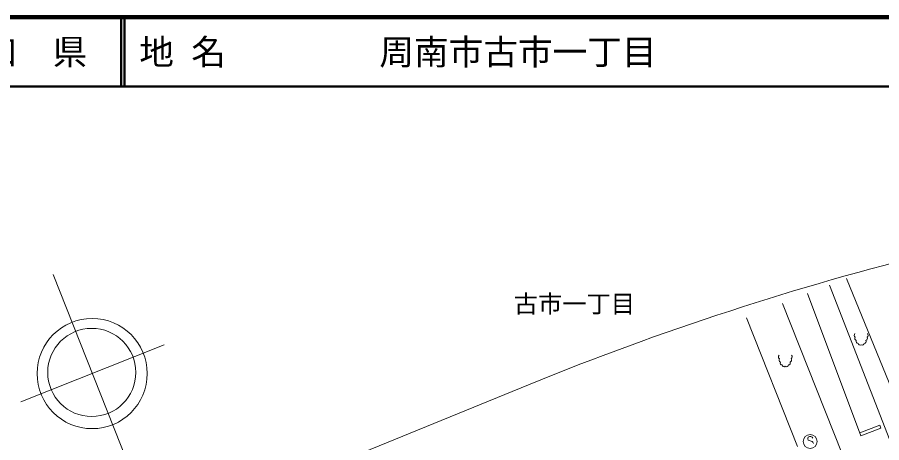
# Model space of a CAD drawing. Units: millimetres at full size, sheet at 1:1000; details may follow other scales. Extents: x 40000 to 680000, y 20000 to 380000.
# Drawn here: x 352777 to 477517, y 318660 to 380000 of the extents above; entities that cross this region are included whole.
import ezdxf
from ezdxf.enums import TextEntityAlignment as Align

# ---------------------------------------------------------------- set-up
doc = ezdxf.new("R2010")
doc.units = ezdxf.units.MM
doc.header["$LTSCALE"] = 1000
doc.linetypes.add('CHAIN', pattern=[18.5, 12, -1.5, 3.5, -1.5])
for name, color, linetype, lineweight in [('M-BGD', 7, 'Continuous', 13), ('M-BMK', 2, 'CHAIN', 13), ('M-BMK-SRVR', 3, 'Continuous', 13), ('M-STR-HTXT', 7, 'Continuous', 13), ('M-STR-STRC', 7, 'Continuous', 13), ('M-TTL', 2, 'Continuous', 140), ('M-TTL-LINE', 7, 'Continuous', 50)]:
    doc.layers.add(name, color=color, linetype=linetype, lineweight=lineweight)
doc.layers.add('M-BMK-HTXT', color=7, linetype='Continuous')
doc.layers.add('M-TTL-TXT', color=7, linetype='Continuous')
doc.styles.add('ＭＳ ゴシック', font='')
doc.styles.get('ＭＳ ゴシック').set_extended_font_data('MS Gothic')

msp = doc.modelspace()

# ---------------------------------------------------------------- linework, layer by layer
at = {"layer": 'M-BGD'}
for p, q in [((481622, 319821), (472452, 342349)), ((478712, 319043), (469965, 341375)), ((463194, 338752), (471825, 317058)), ((457990, 336681), (465380, 318106))]:
    msp.add_line(p, q, dxfattribs=at)
for centre, radius, start, end in [((473863, 334156), 316, 132.94543, 238.47576), ((475233, 334156), 316, 301.52424, 47.05457), ((473983, 333700), 341, 146.7295, 246.66898), ((474093, 333262), 275, 152.96914, 271.04163), ((475003, 333262), 275, 268.95837, 27.03086), ((475113, 333700), 341, 293.33102, 33.2705), ((474385, 333026), 290, 187.79699, 304.27803), ((474713, 333022), 287, 234.92625, 352.99873), ((462914, 331041), 316, 132.94543, 238.47576), ((463034, 330585), 341, 146.7295, 246.66898), ((464164, 330585), 341, 293.33102, 33.2705), ((464284, 331041), 316, 301.52424, 47.05457), ((463144, 330147), 275, 152.96914, 271.04163), ((463436, 329911), 290, 187.79699, 304.27803), ((463764, 329907), 287, 234.92625, 352.99873), ((464054, 330147), 275, 268.95837, 27.03086)]:
    msp.add_arc(centre, radius, start, end, dxfattribs=at)
at = {"layer": 'M-BMK'}
msp.add_arc((588852, -71346), 395000, 94.34984, 112.17062, dxfattribs=at)
at = {"layer": 'M-BMK-SRVR'}
for p, q in [((357937, 342923), (370882, 310405)), ((373957, 332763), (353283, 324532))]:
    msp.add_line(p, q, dxfattribs=at)
for centre, radius in [((363578, 328631), 7948), ((363525, 328790), 6358)]:
    msp.add_circle(centre, radius, dxfattribs=at)
at = {"layer": 'M-STR-HTXT'}
msp.add_line((426525, 327008), (345657, 294054), dxfattribs=at)
msp.add_arc((588852, -71346), 430158, 95.69028, 112.17062, dxfattribs=at)
at = {"layer": 'M-STR-STRC'}
for p, q in [((466803, 340187), (474518, 319644)), ((474360, 320065), (477225, 321166)), ((474518, 319644), (477386, 320746)), ((477386, 320746), (477225, 321166)), ((466928, 319475), (466837, 319293)), ((467109, 319566), (466928, 319475)), ((467291, 319566), (467109, 319566)), ((467473, 319475), (467291, 319566)), ((467564, 319293), (467473, 319475)), ((466837, 319293), (466837, 319202)), ((466837, 319202), (466928, 319021)), ((466928, 319021), (467473, 318839)), ((467473, 318839), (467564, 318748)), ((467564, 318748), (467655, 318566))]:
    msp.add_line(p, q, dxfattribs=at)
msp.add_circle((467200, 318839), 1000, dxfattribs=at)
at = {"layer": 'M-TTL'}
msp.add_line((680000, 380000), (40000, 380000), dxfattribs=at)
at = {"layer": 'M-TTL-LINE'}
for p, q in [((367750, 380000), (367750, 370000)), ((368250, 380000), (368250, 370000)), ((40000, 370000), (680000, 370000))]:
    msp.add_line(p, q, dxfattribs=at)

# ---------------------------------------------------------------- texts
at = {"layer": 'M-BMK-HTXT', "style": 'ＭＳ ゴシック'}
msp.add_text('古市一丁目', height=2566, dxfattribs=at).set_placement((424428, 336633), align=Align.BOTTOM_LEFT)
at = {"layer": 'M-TTL-TXT', "style": 'ＭＳ ゴシック'}
msp.add_text('山\u3000口\u3000県', height=3666, dxfattribs=at).set_placement((350375, 375000), align=Align.MIDDLE_CENTER)
for s, p in [('地 名', (370380, 375000)), ('周南市古市一丁目', (405024, 375000))]:
    msp.add_text(s, height=3666, dxfattribs=at).set_placement(p, align=Align.MIDDLE_LEFT)

doc.saveas('drawing.dxf')
